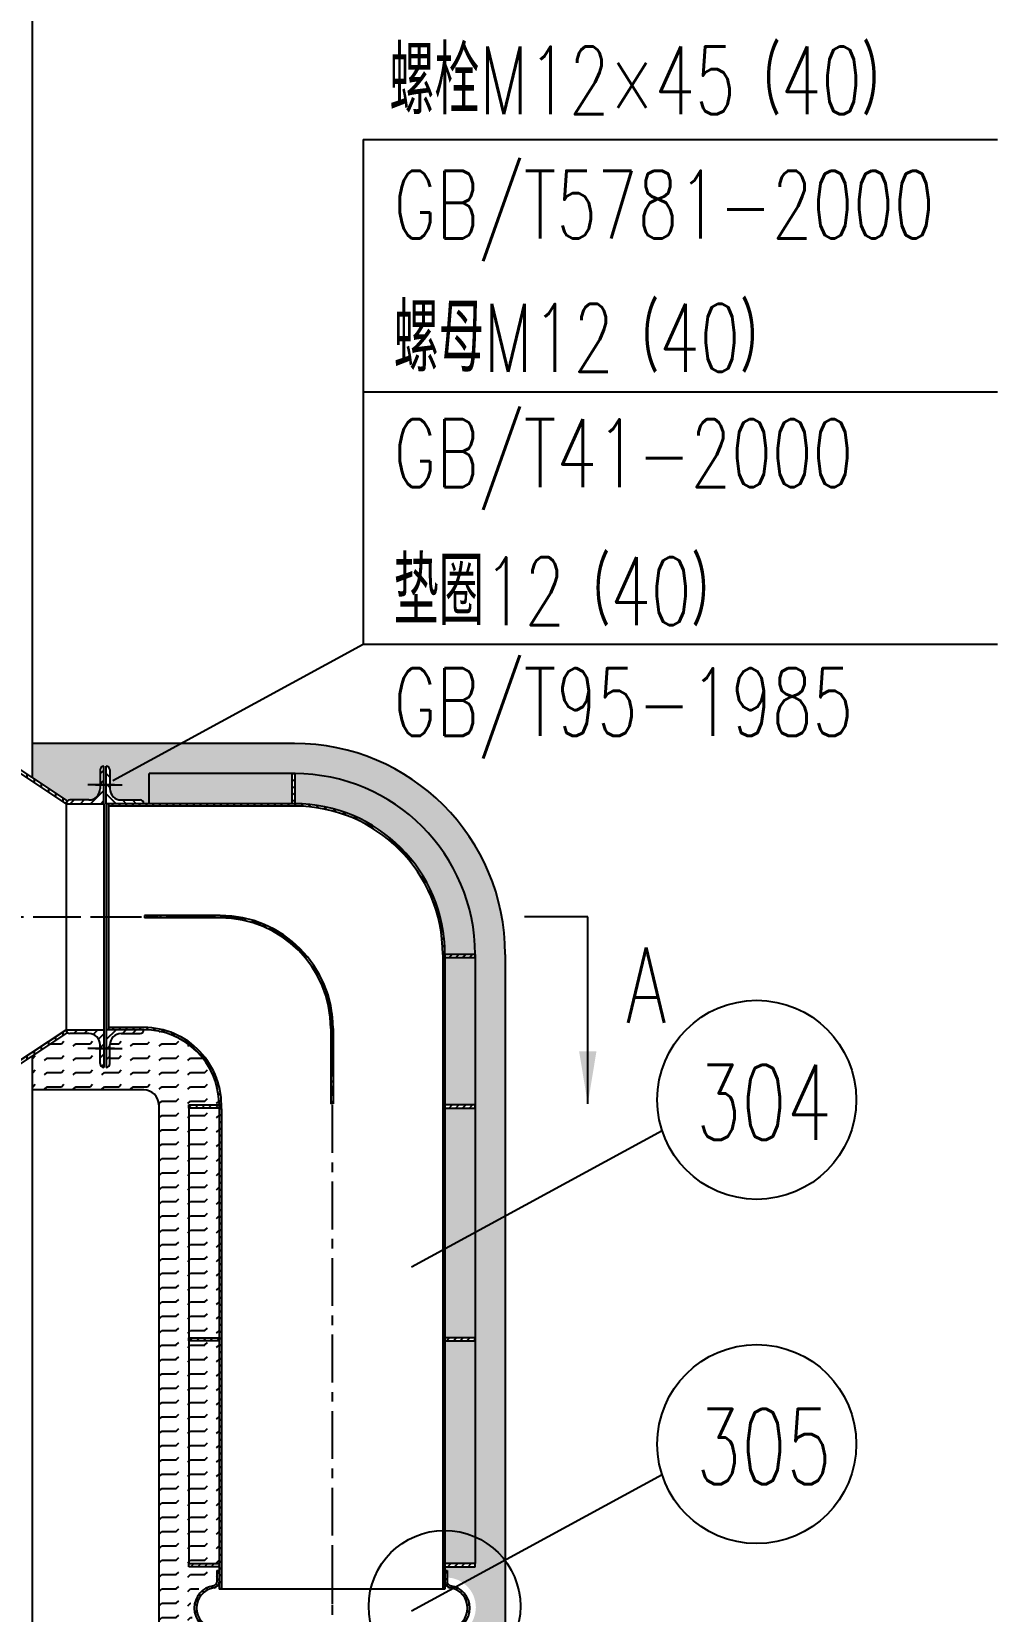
# Model space of a CAD drawing. Extents: x 27542 to 56237, y 49523 to 60382.
# Drawn here: x 38131 to 39413, y 53920 to 56017 of the extents above; entities that cross this region are included whole.
import ezdxf

# ---------------------------------------------------------------- set-up
doc = ezdxf.new("R2010")
doc.units = 0
doc.header["$LTSCALE"] = 2
doc.linetypes.add('CENTER', pattern=[50.8, 31.75, -6.35, 6.35, -6.35])
doc.layers.get('0').update_dxf_attribs({"linetype": 'CONTINUOUS'})
for name, color, linetype in [('3中心线', 1, 'CENTER'), ('5文字标注', 4, 'CONTINUOUS'), ('6剖面线', 6, 'CONTINUOUS')]:
    doc.layers.add(name, color=color, linetype=linetype)
doc.styles.add('ABO', font='simplex.shx', dxfattribs={"width": 0.7, "bigfont": 'hzdx.shx'})
doc.styles.add('HZ', font='simplex.shx', dxfattribs={"width": 0.7, "bigfont": 'hzdx.shx'})
doc.dimstyles.new('1-20', dxfattribs={"dimscale": 20, "dimtxt": 4, "dimasz": 3.5, "dimexe": 2, "dimexo": 0.5, "dimgap": 0.5, "dimtad": 3, "dimdec": 4, "dimdsep": 46, "dimlunit": 6, "dimtxsty": 'ABO', "dimcen": 0.5, "dimclrd": 256, "dimclre": 256, "dimclrt": 256, "dimadec": 0, "dimazin": 0, "dimtfac": 1, "dimtdec": 4, "dimtmove": 0, "dimatfit": 3, "dimfxl": 0, "dimtolj": 1, "dimtzin": 0, "dimlwd": -1, "dimlwe": -1, "dimarcsym": 0})
pattern_1 = [(90, (-73298.627, 32267.9485), (-9.525, 6e-16), [])]
pattern_2 = [(45, (-73298.627, 32267.9485), (-6.7351921, 6.7351921), [])]
pattern_3 = [(225, (73016.899, 34984.229), (-4.4901281, 4.4901281), [])]
pattern_4 = [(225, (73016.899, 34808.229), (-4.4901281, 4.4901281), [])]
pattern_5 = [(135, (78704.8206, 254.5953), (4.49012806, 4.49012806), [])]
pattern_6 = [(0, (-749.045, 0), (0, 19.05), [19.05, -19.05]), (45, (-729.995, 0), (1e-15, 19.0500082), [4.7625, -17.41578, 4.7625, -26.94078])]

msp = doc.modelspace()

# ---------------------------------------------------------------- hatches: boundary and pattern name
at = {"layer": '6剖面线'}
h = msp.add_hatch(dxfattribs=at)
h.set_pattern_fill('LINE', color=256, scale=3, angle=90, style=0)
h.set_pattern_definition(pattern_1)
h.paths.add_polyline_path([(38175.87354, 54992.58923), (38177.2171, 54994.61319, -0.0336379146), (38177.58876, 54995.17306), (38178.08579, 54995.92179), (37943.77146, 55151.46662), (37941.55921, 55148.13406)])
h = msp.add_hatch(dxfattribs=at)
h.set_pattern_fill('FLEX', color=256, scale=3, style=0)
h.set_pattern_definition(pattern_6)
h.paths.add_polyline_path([(38479.55921, 55072.13406), (38131.55921, 55072.13406), (38131.55921, 55026.80752), (38178.20538, 54995.84241, -0.1859089665), (38181.55921, 54997.13406), (38206.55921, 54997.13406, 0.4142135624), (38221.55921, 55012.13406), (38221.55921, 55037.13406, -0.5065479602), (38228.05921, 55041.90376, -0.5065479602), (38234.55921, 55037.13406), (38234.55921, 55012.13406, 0.4142135624), (38249.55921, 54997.13406), (38274.55921, 54997.13406, -0.4142135624), (38279.55921, 54992.13406), (38286.55921, 54992.13406), (38286.55921, 55032.13406), (38480.39296, 55032.13406), (38480.39296, 55032.13261, -0.4131964206), (38719.55921, 54792.13406), (38719.55921, 54333.13406), (38719.55921, 54033.13406), (38719.55921, 53983.13406), (38719.55921, 53979.13406), (38679.55921, 53979.13406), (38679.55921, 53974.13406), (38682.55921, 53974.13406), (38682.55921, 53964.85184, -0.4018206854), (38720.62136, 53925.13681, -0.4018206854), (38682.55921, 53885.42178), (38682.55921, 53874.13406), (38679.55921, 53874.13406), (38679.55921, 53869.13406), (38719.55921, 53869.13406), (38719.55921, 53865.13406), (38719.55921, 53815.13406), (38719.55921, 53515.13406), (38719.55921, 53056.13406, -0.4142135624), (38479.55921, 52816.13406), (38286.55921, 52816.13406), (38286.55921, 52856.13406), (38279.55921, 52856.13406, -0.4142135624), (38274.55921, 52851.13406), (38249.55921, 52851.13406, 0.4142135624), (38234.55921, 52836.13406), (38234.55921, 52811.13406, -0.5065479602), (38228.05921, 52806.36437, -0.5065479602), (38221.55921, 52811.13406), (38221.55921, 52836.13406, 0.4142135624), (38206.55921, 52851.13406), (38178.89053, 52851.13406), (38178.08579, 52852.34633), (38131.55921, 52821.46061), (38131.55921, 52776.13406), (38279.55921, 52776.13406), (38479.55921, 52776.13406, 0.4142135624), (38759.55921, 53056.13406), (38759.55921, 53515.13406), (38759.55921, 53815.13406), (38759.55921, 53899.13406), (38759.55921, 53949.13406), (38759.55921, 54033.13406), (38759.55921, 54333.13406), (38759.55921, 54792.13406, 0.4142135624)])
h.paths.add_polyline_path([(38476.39296, 55032.13406), (38286.55921, 55032.13406), (38286.55921, 54992.13406), (38476.39296, 54992.13406)], flags=17)
h.paths.add_polyline_path([(38480.47254, 55032.13233), (38480.39296, 55032.13233), (38480.39296, 54992.13233, -0.4129930788), (38679.55921, 54792.13406), (38719.55921, 54792.13406, 0.4130993767)], flags=17)
h.paths.add_polyline_path([(38719.55921, 54788.13406), (38679.55921, 54788.13406), (38679.55921, 54592.13406), (38719.55921, 54592.13406)], flags=17)
h.paths.add_polyline_path([(38719.55921, 54588.13406), (38679.55921, 54588.13406), (38679.55921, 54333.13406), (38679.55921, 54283.13406), (38719.55921, 54283.13406), (38719.55921, 54333.13406)], flags=17)
h.paths.add_polyline_path([(38719.55921, 54279.13406), (38679.55921, 54279.13406), (38679.55921, 54033.13406), (38679.55921, 53983.13406), (38719.55921, 53983.13406), (38719.55921, 54033.13406)], flags=17)
h.paths.add_polyline_path([(38719.55921, 53815.13406), (38719.55921, 53865.13406), (38679.55921, 53865.13406), (38679.55921, 53815.13406), (38679.55921, 53569.13406), (38719.55921, 53569.13406)], flags=17)
h.paths.add_polyline_path([(38719.55921, 53515.13406), (38719.55921, 53565.13406), (38679.55921, 53565.13406), (38679.55921, 53515.13406), (38679.55921, 53260.13406), (38719.55921, 53260.13406)], flags=17)
h.paths.add_polyline_path([(38719.55921, 53256.13406), (38679.55921, 53256.13406), (38679.55921, 53060.13406), (38719.55921, 53060.13406)], flags=17)
h.paths.add_polyline_path([(38476.39296, 52856.13406), (38286.55921, 52856.13406), (38286.55921, 52816.13406), (38476.39296, 52816.13406)], flags=17)
h = msp.add_hatch(dxfattribs=at)
h.set_pattern_fill('LINE', color=256, scale=3, angle=45, style=0)
h.set_pattern_definition(pattern_2)
h.paths.add_polyline_path([(38221.55921, 55012.13406), (38221.55921, 55037.13406, -0.4142135624), (38226.55921, 55042.13406), (38226.55921, 54992.13406), (38176.55921, 54992.13406, -0.4142135624), (38181.55921, 54997.13406), (38206.55921, 54997.13406, 0.4142135624)])
h = msp.add_hatch(dxfattribs=at)
h.set_pattern_fill('ANSI31', color=256, scale=3, angle=90, style=0)
h.set_pattern_definition([(135, (-95491.605, 57470.996), (-6.7351921, -6.7351921), [])])
h.paths.add_polyline_path([(38234.55921, 55012.13406), (38234.55921, 55037.13406, 0.4142135624), (38229.55921, 55042.13406), (38229.55921, 54992.13406), (38279.55921, 54992.13406, 0.4142135624), (38274.55921, 54997.13406), (38249.55921, 54997.13406, -0.4142135624)])
h = msp.add_hatch(dxfattribs=at)
h.set_pattern_fill('LINE', color=256, scale=2, angle=315, style=0)
h.set_pattern_definition([(225, (73012.899, 35119.286), (-4.4901281, 4.4901281), [])])
h.paths.add_polyline_path([(38476.39296, 55032.13233), (38480.39296, 55032.13233), (38480.39296, 54992.13233, 0.0050006271), (38476.39296, 54992.18901)])
h = msp.add_hatch(dxfattribs=at)
h.set_pattern_fill('LINE', color=256, scale=2, angle=45, style=0)
h.set_pattern_definition(pattern_5)
h.paths.add_polyline_path([(38676.55921, 54792.13406, 0.4142135624), (38479.55921, 54989.13406), (38232.55921, 54989.13406), (38232.55921, 54992.13406), (38279.55921, 54992.13406), (38479.55921, 54992.13406, -0.4142135624), (38679.55921, 54792.13406), (38679.55921, 54333.13406), (38679.55921, 54033.13406), (38679.55921, 53949.13406), (38676.55921, 53949.13406), (38676.55921, 54033.13406), (38676.55921, 54333.13406)])
h = msp.add_hatch(dxfattribs=at)
h.set_pattern_fill('LINE', color=256, scale=2, angle=45, style=0)
h.set_pattern_definition([(135, (73016.899, 35169.229), (4.4901281, 4.4901281), [])])
h.paths.add_polyline_path([(38381.05921, 54840.63406), (38279.56045, 54840.63406), (38279.56044, 54842.13406), (38381.05921, 54842.13406, -0.4142135624), (38529.55921, 54693.63406), (38529.55921, 54593.63406), (38528.05921, 54593.63406), (38528.05921, 54693.63406, 0.4142135624)])
h.paths.add_polyline_path([(38381.05921, 54842.13406), (38279.56044, 54842.13406), (38279.56043, 54843.63406), (38381.05921, 54843.63406, -0.4142135624), (38531.05921, 54693.63406), (38531.05921, 54593.63406), (38529.55921, 54593.63406), (38529.55921, 54693.63406, 0.4142135624)])
h = msp.add_hatch(dxfattribs=at)
h.set_pattern_fill('LINE', color=256, scale=2, angle=315, style=0)
h.set_pattern_definition([(225, (73016.899, 35319.229), (-4.4901281, 4.4901281), [])])
h.paths.add_polyline_path([(38679.55921, 54788.13406), (38679.55921, 54792.13406), (38719.51622, 54792.13406), (38719.51622, 54788.13406)])
h = msp.add_hatch(dxfattribs=at)
h.set_pattern_fill('LINE', color=256, scale=3, angle=90, style=0)
h.set_pattern_definition(pattern_1)
h.paths.add_polyline_path([(37941.55921, 54536.13406), (37943.77146, 54532.8015), (38178.08579, 54688.34633), (38177.58876, 54689.09507, -0.0336379146), (38177.2171, 54689.65493), (38175.87354, 54691.67889)])
h = msp.add_hatch(dxfattribs=at)
h.set_pattern_fill('FLEX', color=256, scale=3, style=0)
h.set_pattern_definition(pattern_6)
h.paths.add_polyline_path([(38297.13861, 54690.5754, -0.8278244889), (38262.63394, 54687.13406), (38249.55921, 54687.13406, 0.0492777693), (38246.624, 54686.84408, -0.2330698746), (38234.58412, 54672.99822, 0.014411651), (38234.55921, 54672.13406), (38234.55921, 54647.13406, -0.5065479602), (38228.05921, 54642.36437, -0.5065479602), (38221.55921, 54647.13406), (38221.55921, 54671.99506, -0.277858858), (38206.4202, 54687.13406), (38190.21152, 54687.13406, -0.6591146406), (38167.46948, 54681.29892), (38131.55921, 54657.46061), (38131.55921, 54612.13406), (38279.54674, 54612.13406, -0.4275987061), (38299.55921, 54591.19439), (38299.55921, 54333.13406), (38299.55921, 54033.13406), (38299.55921, 53949.13406), (38299.55921, 53899.13406), (38299.55921, 53815.13406), (38299.55921, 53515.13406), (38299.55921, 53257.07374, -0.4275987061), (38279.54674, 53236.13406), (38131.55921, 53236.13406), (38131.55921, 53190.80752), (38178.20538, 53159.84241, -0.1859089665), (38181.55921, 53161.13406), (38206.55921, 53161.13406, 0.4142135624), (38221.55921, 53176.13406), (38221.55921, 53201.13406, -0.5065479602), (38228.05921, 53205.90376, -0.5065479602), (38234.55921, 53201.13406), (38234.55921, 53176.13406, 0.4142135624), (38249.55921, 53161.13406), (38274.55921, 53161.13406, -0.4142135624), (38279.55921, 53156.13406, 0.4082484649), (38379.55921, 53254.13406), (38379.55921, 53256.13406), (38339.55921, 53256.13406), (38339.55921, 53260.13406), (38339.56746, 53260.13406), (38339.55921, 53515.13406), (38339.55921, 53815.13406), (38339.55921, 53865.13406), (38339.55921, 53869.13406), (38379.55921, 53869.13406), (38379.55921, 53874.13406), (38376.55921, 53874.13406), (38376.55921, 53889.13406, -0.4142135624), (38341.55921, 53924.13406, -0.4142135624), (38376.55921, 53959.13406), (38376.55921, 53974.13406), (38379.55921, 53974.13406), (38379.55921, 53979.13406), (38339.55921, 53979.13406), (38339.55921, 53983.13406), (38339.55921, 54033.13406), (38339.55921, 54333.13406), (38339.56746, 54588.13406), (38339.55921, 54588.13406), (38339.55921, 54592.13406), (38379.55921, 54592.13406), (38379.55921, 54594.13406, 0.3576032432)])
h.paths.add_polyline_path([(38379.55921, 53515.13406), (38379.55921, 53565.13406), (38339.55921, 53565.13406), (38339.55921, 53515.13406), (38339.56746, 53260.13406), (38379.55921, 53260.13406)], flags=17)
h.paths.add_polyline_path([(38379.55921, 53815.13406), (38379.55921, 53865.13406), (38339.55921, 53865.13406), (38339.55921, 53815.13406), (38339.55921, 53569.13406), (38379.55921, 53569.13406)], flags=17)
h.paths.add_polyline_path([(38379.55921, 54279.13406), (38339.55921, 54279.13406), (38339.55921, 54033.13406), (38339.55921, 53983.13406), (38379.55921, 53983.13406), (38379.55921, 54033.13406)], flags=17)
h.paths.add_polyline_path([(38379.55921, 54588.13406), (38339.56746, 54588.13406), (38339.55921, 54333.13406), (38339.55921, 54283.13406), (38379.55921, 54283.13406), (38379.55921, 54333.13406)], flags=17)
h = msp.add_hatch(dxfattribs=at)
h.set_pattern_fill('LINE', color=256, scale=3, angle=45, style=0)
h.set_pattern_definition(pattern_2)
h.paths.add_polyline_path([(38221.55921, 54672.13406), (38221.55921, 54647.13406, 0.4142135624), (38226.55921, 54642.13406), (38226.55921, 54692.13406), (38176.55921, 54692.13406, 0.4142135624), (38181.55921, 54687.13406), (38206.55921, 54687.13406, -0.4142135624)])
h = msp.add_hatch(dxfattribs=at)
h.set_pattern_fill('ANSI31', color=256, scale=3, angle=90, style=0)
h.set_pattern_definition([(225, (-95491.605, 52213.272), (-6.7351921, 6.7351921), [])])
h.paths.add_polyline_path([(38234.55921, 54672.13406), (38234.55921, 54647.13406, -0.4142135624), (38229.55921, 54642.13406), (38229.55921, 54692.13406), (38279.55921, 54692.13406, -0.4142135624), (38274.55921, 54687.13406), (38249.55921, 54687.13406, 0.4142135624)])
h = msp.add_hatch(dxfattribs=at)
h.set_pattern_fill('LINE', color=256, scale=2, angle=45, style=0)
h.set_pattern_definition(pattern_5)
h.paths.add_polyline_path([(38382.55921, 54033.13406), (38382.55921, 53949.13406), (38379.55921, 53949.13406), (38379.55921, 54033.13406), (38379.55921, 54333.13406), (38379.55921, 54594.13406, 0.4083090307), (38279.53844, 54692.13406), (38232.55921, 54692.13406), (38232.55921, 54695.13406), (38279.56042, 54695.13406, -0.4278862493), (38382.55921, 54587.06264), (38382.55921, 54333.13406)])
h = msp.add_hatch(dxfattribs=at)
h.set_pattern_fill('LINE', color=256, scale=2, angle=315, style=0)
h.set_pattern_definition([(225, (73016.856, 35169.229), (-4.4901281, 4.4901281), [])])
h.paths.add_polyline_path([(38339.55921, 54588.13406), (38339.55921, 54592.13406), (38379.63123, 54592.13406, -0.009982987), (38379.55921, 54588.13406)])
h = msp.add_hatch(dxfattribs=at)
h.set_pattern_fill('LINE', color=256, scale=2, angle=315, style=0)
h.set_pattern_definition([(225, (73016.899, 35119.229), (-4.4901281, 4.4901281), [])])
h.paths.add_polyline_path([(38679.55921, 54588.13406), (38679.55921, 54592.13406), (38719.51622, 54592.13406), (38719.51622, 54588.13406)])
h = msp.add_hatch(dxfattribs=at)
h.set_pattern_fill('LINE', color=256, scale=2, angle=315, style=0)
h.set_pattern_definition(pattern_3)
h.paths.add_polyline_path([(38379.55921, 54283.13406), (38379.55921, 54279.13406), (38339.55921, 54279.13406), (38339.55921, 54283.13406)])
h = msp.add_hatch(dxfattribs=at)
h.set_pattern_fill('LINE', color=256, scale=2, angle=315, style=0)
h.set_pattern_definition(pattern_3)
h.paths.add_polyline_path([(38679.55921, 54279.13406), (38679.55921, 54283.13406), (38719.55921, 54283.13406), (38719.55921, 54279.13406)])
h = msp.add_hatch(dxfattribs=at)
h.set_pattern_fill('LINE', color=256, scale=2, angle=315, style=0)
h.set_pattern_definition(pattern_4)
h.paths.add_polyline_path([(38379.55921, 53983.13406), (38379.55921, 53979.13406), (38339.55921, 53979.13406), (38339.55921, 53983.13406)])
h = msp.add_hatch(dxfattribs=at)
h.set_pattern_fill('LINE', color=256, scale=2, angle=315, style=0)
h.set_pattern_definition([(315, (-715.752, 334.9876), (4.49012806, 4.49012806), [])])
edge = h.paths.add_edge_path()
edge.add_line((38376.55921, 53974.13406), (38376.55921, 53958.77508))
edge.add_arc((38371.55921, 53958.77508), 5, -81.7867893, 0, ccw=False)
edge.add_arc((38376.55921, 53924.13406), 30, 98.2132107, 261.7867893)
edge.add_arc((38371.55921, 53889.49305), 5, 0, 81.7867893, ccw=False)
edge.add_line((38376.55921, 53889.49305), (38376.55921, 53874.13406))
edge.add_line((38376.55921, 53874.13406), (38379.55921, 53874.13406))
edge.add_line((38379.55921, 53874.13406), (38379.55921, 53889.49305))
edge.add_arc((38371.55921, 53889.49305), 8, 0, 81.7867893)
edge.add_arc((38376.55921, 53924.13406), 27, 98.2132107, 261.7867893, ccw=False)
edge.add_arc((38371.55921, 53958.77508), 8, 278.2132107, 360)
edge.add_line((38379.55921, 53958.77508), (38379.55921, 53974.13406))
edge.add_line((38379.55921, 53974.13406), (38376.55921, 53974.13406))
h = msp.add_hatch(dxfattribs=at)
h.set_pattern_fill('LINE', color=256, scale=2, angle=315, style=0)
h.set_pattern_definition([(225, (77774.87, 334.9876), (-4.49012806, 4.49012806), [])])
edge = h.paths.add_edge_path()
edge.add_line((38682.55921, 53974.13406), (38682.55921, 53958.77508))
edge.add_arc((38687.55921, 53958.77508), 5, 540, 621.7867893)
edge.add_arc((38682.55921, 53924.13406), 30, 278.2132107, 441.7867893, ccw=False)
edge.add_arc((38687.55921, 53889.49305), 5, 458.2132107, 540)
edge.add_line((38682.55921, 53889.49305), (38682.55921, 53874.13406))
edge.add_line((38682.55921, 53874.13406), (38679.55921, 53874.13406))
edge.add_line((38679.55921, 53874.13406), (38679.55921, 53889.49305))
edge.add_arc((38687.55921, 53889.49305), 8, 458.2132107, 540, ccw=False)
edge.add_arc((38682.55921, 53924.13406), 27, 278.2132107, 441.7867893)
edge.add_arc((38687.55921, 53958.77508), 8, 180, 261.7867893, ccw=False)
edge.add_line((38679.55921, 53958.77508), (38679.55921, 53974.13406))
edge.add_line((38679.55921, 53974.13406), (38682.55921, 53974.13406))
h = msp.add_hatch(dxfattribs=at)
h.set_pattern_fill('LINE', color=256, scale=2, angle=315, style=0)
h.set_pattern_definition(pattern_4)
h.paths.add_polyline_path([(38679.55921, 53979.13406), (38679.55921, 53983.13406), (38719.55921, 53983.13406), (38719.55921, 53979.13406)])

# ---------------------------------------------------------------- linework, layer by layer
for p, q in [((38131.55921, 55026.80752), (38131.55921, 56690.13406)), ((38175.87354, 54992.58923), (37941.55921, 55148.13406)), ((38178.08579, 54995.92179), (37943.77146, 55151.46662)), ((38479.55921, 55072.13406), (38131.55921, 55072.13406)), ((38226.55921, 54992.13406), (38226.55921, 55042.13406)), ((38229.55921, 54992.13406), (38229.55921, 55042.13406)), ((38221.55921, 55037.13406), (38221.55921, 55012.13406)), ((38234.55921, 55037.13406), (38234.55921, 55012.13406)), ((38286.55921, 54992.13406), (38286.55921, 55032.13406)), ((38479.55921, 55032.13406), (38286.55921, 55032.13406)), ((38476.39296, 55032.13233), (38476.39296, 54992.13233)), ((38480.39296, 55032.13233), (38476.39296, 55032.13233)), ((38480.39296, 54992.13233), (38480.39296, 55032.13233)), ((38175.87354, 54992.58923), (38178.08579, 54995.92179)), ((38176.55921, 54992.13406), (38226.55921, 54992.13406)), ((38176.55921, 54992.13406), (38176.55921, 54692.13406)), ((38206.55921, 54997.13406), (38181.55921, 54997.13406)), ((38226.55921, 54992.13406), (38226.55921, 54692.13406)), ((38229.55921, 54992.13406), (38229.55921, 54692.13406)), ((38279.55921, 54992.13406), (38229.55921, 54992.13406)), ((38232.55921, 54992.13406), (38232.55921, 54692.13406)), ((38479.55921, 54989.13406), (38232.55921, 54989.13406)), ((38249.55921, 54997.13406), (38274.55921, 54997.13406)), ((38479.55921, 54992.13406), (38279.55921, 54992.13406)), ((38280.55921, 54843.63406), (38280.55921, 54840.63406)), ((38381.05921, 54843.63406), (38280.55921, 54843.63406)), ((38381.05921, 54840.63406), (38280.55921, 54840.63406)), ((38676.55921, 54792.13406), (38676.55921, 54333.13406)), ((38719.51622, 54792.13406), (38679.55921, 54792.13406)), ((38679.55921, 54792.13406), (38679.55921, 54333.13406)), ((38719.51622, 54788.13406), (38719.51622, 54792.13406)), ((38719.55921, 54792.13406), (38719.55921, 54333.13406)), ((38759.55921, 54792.13406), (38759.55921, 54333.13406)), ((38679.51622, 54788.13406), (38719.51622, 54788.13406)), ((38175.87354, 54691.67889), (37941.55921, 54536.13406)), ((38178.08579, 54688.34633), (37943.77146, 54532.8015)), ((38175.87354, 54691.67889), (38178.08579, 54688.34633)), ((38176.55921, 54692.13406), (38226.55921, 54692.13406)), ((38206.55921, 54687.13406), (38181.55921, 54687.13406)), ((38226.55921, 54692.13406), (38226.55921, 54642.13406)), ((38279.55921, 54692.13406), (38229.55921, 54692.13406)), ((38229.55921, 54692.13406), (38229.55921, 54642.13406)), ((38279.55921, 54695.13406), (38232.55921, 54695.13406)), ((38249.55921, 54687.13406), (38274.55921, 54687.13406)), ((38528.05921, 54693.63406), (38528.05921, 54593.63406)), ((38531.05921, 54693.63406), (38531.05921, 54593.63406)), ((38221.55921, 54647.13406), (38221.55921, 54672.13406)), ((38234.55921, 54647.13406), (38234.55921, 54672.13406)), ((38131.55921, 53190.80752), (38131.55921, 54657.46061)), ((38279.5509, 54612.13406), (38131.55921, 54612.13406)), ((38299.55921, 54594.13406), (38299.55921, 54333.13406)), ((38339.55921, 54592.13406), (38379.55921, 54592.13406)), ((38339.55921, 54588.13406), (38339.55921, 54592.13406)), ((38339.56746, 54588.13406), (38339.55921, 54333.13406)), ((38379.55921, 54588.13406), (38339.55921, 54588.13406)), ((38379.55921, 54594.13406), (38379.55921, 54333.13406)), ((38382.55921, 54587.13406), (38382.55921, 54333.13406)), ((38531.05921, 54593.63406), (38528.05921, 54593.63406)), ((38679.51622, 54588.13406), (38719.51622, 54588.13406)), ((38719.51622, 54592.13406), (38679.55921, 54592.13406)), ((38719.51622, 54588.13406), (38719.51622, 54592.13406)), ((38299.55921, 54333.13406), (38299.55921, 54033.13406)), ((38339.55921, 54333.13406), (38339.55921, 54033.13406)), ((38379.55921, 54333.13406), (38379.55921, 54033.13406)), ((38382.55921, 54333.13406), (38382.55921, 54033.13406)), ((38676.55921, 54333.13406), (38676.55921, 54033.13406)), ((38679.55921, 54333.13406), (38679.55921, 54033.13406)), ((38719.55921, 54333.13406), (38719.55921, 54033.13406)), ((38759.55921, 54333.13406), (38759.55921, 54033.13406)), ((38339.55921, 54283.13406), (38379.55921, 54283.13406)), ((38339.55921, 54279.13406), (38339.55921, 54283.13406)), ((38379.55921, 54279.13406), (38339.55921, 54279.13406)), ((38719.55921, 54283.13406), (38679.55921, 54283.13406)), ((38679.55921, 54279.13406), (38719.55921, 54279.13406)), ((38719.55921, 54279.13406), (38719.55921, 54283.13406)), ((38299.55921, 54033.13406), (38299.55921, 53949.13406)), ((38339.55921, 54033.13406), (38339.55921, 53983.13406)), ((38379.55921, 54033.13406), (38379.55921, 53949.13406)), ((38382.55921, 54033.13406), (38382.55921, 53949.13406)), ((38676.55921, 54033.13406), (38676.55921, 53949.13406)), ((38679.55921, 54033.13406), (38679.55921, 53949.13406)), ((38719.55921, 54033.13406), (38719.55921, 53983.13406)), ((38759.55921, 54033.13406), (38759.55921, 53949.13406)), ((38339.55921, 53983.13406), (38379.55921, 53983.13406)), ((38339.55921, 53979.13406), (38339.55921, 53983.13406)), ((38379.55921, 53979.13406), (38339.55921, 53979.13406)), ((38376.55921, 53974.13406), (38376.55921, 53958.77508)), ((38376.55921, 53974.13406), (38379.55921, 53974.13406)), ((38379.55921, 53974.13406), (38379.55921, 53958.77508)), ((38719.55921, 53983.13406), (38679.55921, 53983.13406)), ((38679.55921, 53979.13406), (38719.55921, 53979.13406)), ((38679.55921, 53974.13406), (38679.55921, 53958.77508)), ((38679.55921, 53974.13406), (38682.55921, 53974.13406)), ((38682.55921, 53974.13406), (38682.55921, 53958.77508)), ((38719.55921, 53979.13406), (38719.55921, 53983.13406)), ((38299.55921, 53949.13406), (38299.55921, 53899.13406)), ((38679.55921, 53949.13406), (38379.55921, 53949.13406)), ((38759.55921, 53949.13406), (38759.55921, 53899.13406))]:
    msp.add_line(p, q)
at = {"ltscale": 0.01}
for centre, radius, start, end in [((38479.55921, 54792.13406), 280, 0, 90), ((38479.55921, 54792.13406), 240, 0, 90), ((38479.55921, 54792.13406), 200, 0, 90), ((38479.55921, 54792.13406), 197, 0, 90), ((38381.05921, 54693.63406), 150, 0, 90), ((38381.05921, 54693.63406), 147, 0, 90), ((38279.54882, 54592.10306), 100.03101, 1.16339983, 89.9940513), ((38279.47777, 54591.93746), 103.19664, 357.25220648, 89.95343146), ((38279.54882, 54592.10306), 20.03101, 1.16339983, 89.9940513)]:
    msp.add_arc(centre, radius, start, end, dxfattribs=at)
for centre, radius, start, end in [((38226.55921, 55037.13406), 5, 90, 180), ((38229.55921, 55037.13406), 5, 0, 90), ((38206.55921, 55012.13406), 15, 270, 0), ((38249.55921, 55012.13406), 15, 180, 270), ((38181.55921, 54992.13406), 5, 90, 180), ((38274.55921, 54992.13406), 5, 360, 90), ((38181.55921, 54692.13406), 5, 180, 270), ((38206.55921, 54672.13406), 15, 0, 90), ((38249.55921, 54672.13406), 15, 90, 180), ((38274.55921, 54692.13406), 5, 270, 0), ((38226.55921, 54647.13406), 5, 180, 270), ((38229.55921, 54647.13406), 5, 270, 0), ((38376.55921, 53924.13406), 30, 98.2132107, 261.7867893), ((38371.55921, 53958.77508), 5, 278.2132107, 0), ((38371.55921, 53958.77508), 8, 278.2132107, 0), ((38687.55921, 53958.77508), 8, 180, 261.7867893), ((38687.55921, 53958.77508), 5, 180, 261.7867893), ((38682.55921, 53924.13406), 30, 278.2132107, 81.7867893), ((38376.55921, 53924.13406), 27, 98.2132107, 261.7867893), ((38682.55921, 53924.13406), 27, 278.2132107, 81.7867893)]:
    msp.add_arc(centre, radius, start, end)
at = {"layer": '3中心线'}
for p, q in [((38240.59321, 55017.13406), (38205.38979, 55017.13406)), ((38215.52521, 55017.13406), (38250.72863, 55017.13406)), ((36100.55921, 54842.13406), (38276.55921, 54842.13406)), ((38209.55921, 54842.13406), (38381.05921, 54842.13406)), ((38529.55921, 54693.63406), (38529.55921, 53929.13406)), ((38240.59321, 54667.13406), (38205.38979, 54667.13406)), ((38215.52521, 54667.13406), (38250.72863, 54667.13406)), ((38529.55921, 54004.13406), (38529.55921, 53844.13406))]:
    msp.add_line(p, q, dxfattribs=at)
msp.add_arc((38381.05921, 54693.63406), 148.5, 0, 90, dxfattribs=at)
at = {"layer": '5文字标注', "ltscale": 5}
msp.add_line((38570.88532, 55873.914), (39413.21452, 55873.914), dxfattribs=at)
at = {"layer": '5文字标注', "ltscale": 0.2}
for p, q in [((38570.88532, 55873.914), (38570.88532, 55203.914)), ((38570.88532, 55538.914), (39413.21452, 55538.914)), ((38570.88532, 55203.914), (39413.21452, 55203.914))]:
    msp.add_line(p, q, dxfattribs=at)
at = {"layer": '5文字标注'}
for p, q in [((38238.28702, 55022.85009), (38570.88532, 55203.914)), ((38226.55921, 55042.13406), (38226.55921, 55042.13406)), ((38229.55921, 55042.13406), (38229.55921, 55042.13406)), ((38176.55921, 54992.13406), (38176.55921, 54992.13406)), ((38279.55921, 54992.13406), (38279.55921, 54992.13406)), ((38176.55921, 54692.13406), (38176.55921, 54692.13406)), ((38279.55921, 54692.13406), (38279.55921, 54692.13406)), ((38226.55921, 54642.13406), (38226.55921, 54642.13406)), ((38229.55921, 54642.13406), (38229.55921, 54642.13406)), ((38635.20484, 54377.42133), (38967.80314, 54558.48525)), ((38635.20484, 53920.34499), (38967.80314, 54101.40891))]:
    msp.add_line(p, q, dxfattribs=at)
for centre, radius in [((39093.56529, 54598.99518), 132.1256), ((39093.56529, 54141.91884), 132.1256), ((38679.00079, 53926.57619), 100.72918)]:
    msp.add_circle(centre, radius, dxfattribs=at)

# ---------------------------------------------------------------- texts
at = {"layer": '5文字标注', "style": 'HZ', "width": 0.7}
for s, height, p in [('螺栓M12×45（40）', 90, (38605.62046, 55907.5287)), ('GB/T5781-2000', 90, (38611.41109, 55742.71971)), ('螺母M12（40）', 90, (38611.41109, 55565.83586)), ('GB/T41-2000', 90, (38611.41109, 55412.59249)), ('垫圈12（40）', 90, (38611.41109, 55229.35035)), ('GB/T95-1985', 90, (38611.41109, 55082.09893)), ('A', 100, (38919.83928, 54701.42279)), ('304', 100, (39013.13741, 54545.68573)), ('305', 100, (39013.13741, 54088.60939))]:
    msp.add_text(s, height=height, dxfattribs=at).set_placement(p)

# ---------------------------------------------------------------- leaders
at = {"layer": '5文字标注'}
msp.add_leader([(38869.21417, 54593.46989), (38869.21417, 54842.13406), (38785.05982, 54842.13406)], dimstyle='1-20', dxfattribs=at)

doc.saveas('drawing.dxf')
